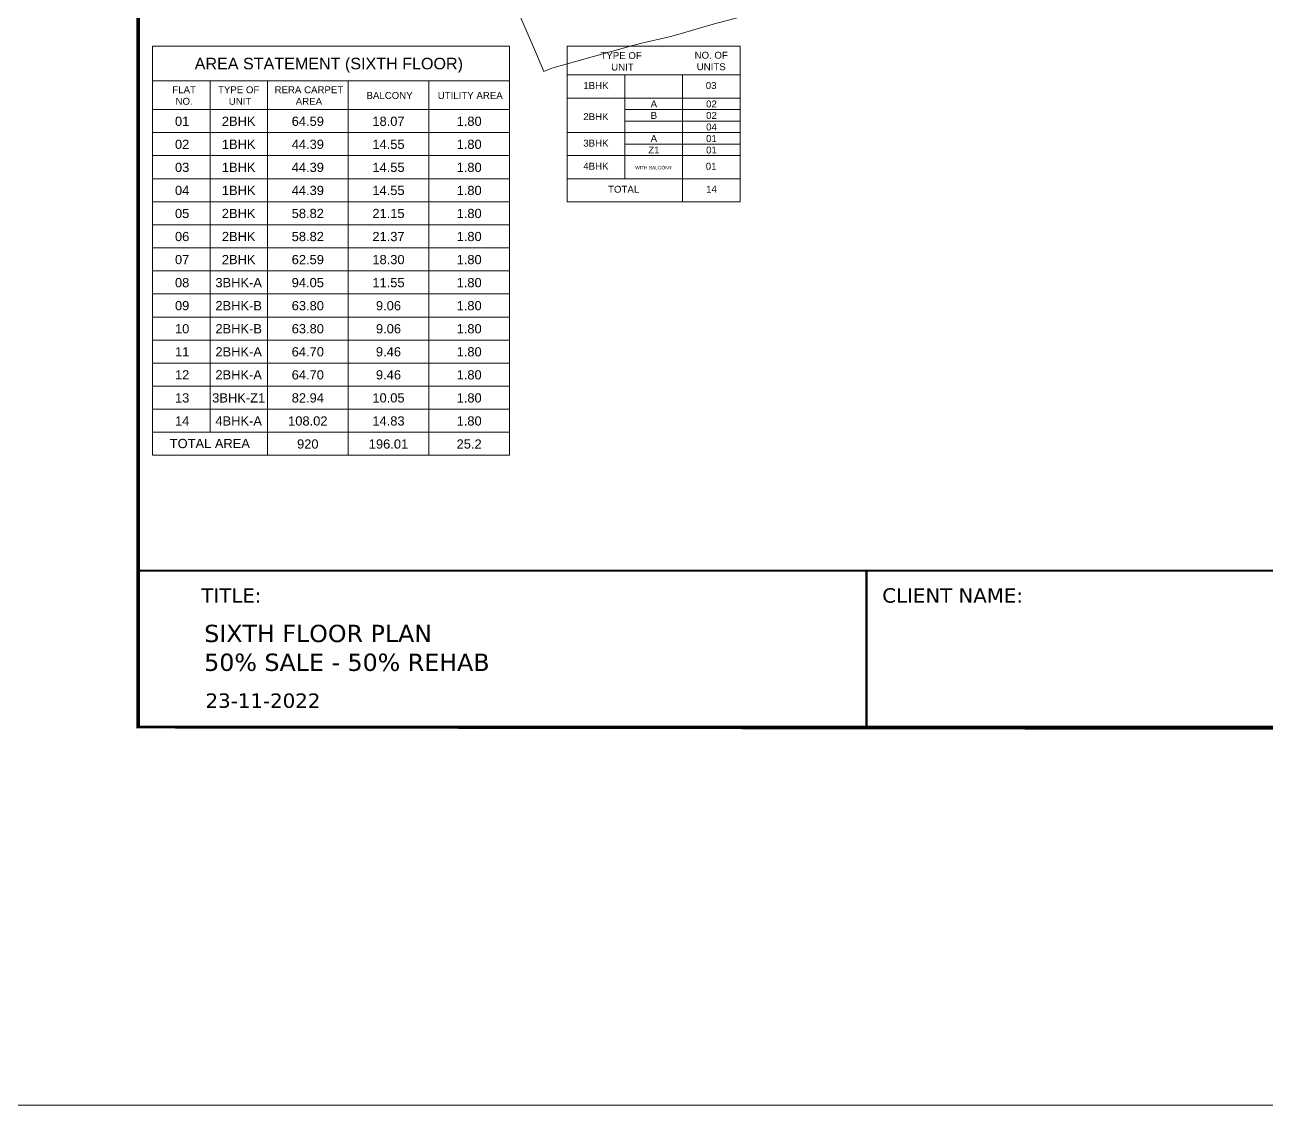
# Model space of a CAD drawing. Header units: inches. Extents: x 27644242 to 29761523, y -859349 to 216979.
# Drawn here: x 29013283 to 29067144, y -859349 to -812486 of the extents above; entities that cross this region are included whole.
import ezdxf

# ---------------------------------------------------------------- set-up
doc = ezdxf.new("R2010")
doc.units = ezdxf.units.IN
doc.header["$MEASUREMENT"] = 0
doc.layers.get('Defpoints').update_dxf_attribs({"color": 8})
for name, color, linetype, lineweight in [('ATA_FORMAT', 7, 'Continuous', 50), ('RVA Site Boundary', 17, 'Continuous', 15), ('WALL', 7, 'Continuous', 20)]:
    doc.layers.add(name, color=color, linetype=linetype, lineweight=lineweight)
doc.layers.add('ATA_FORMAT TEXT', color=7, linetype='Continuous')
doc.layers.add('text', color=7, linetype='Continuous')
doc.styles.add('AMITS', font='arial.ttf')
doc.styles.get("Standard").update_dxf_attribs({"font": 'swiss.ttf'})

msp = doc.modelspace()

# ---------------------------------------------------------------- linework, layer by layer
at = {"layer": 'ATA_FORMAT'}
for p, q in [((29126788.63103517, -836167.9490732626), (29018201.91444956, -836159.7254555142)), ((29049806.60724817, -836159.765936627, -1.917575e-09), (29049806.26984011, -842988.9175043395, -1.917575e-09))]:
    msp.add_line(p, q, dxfattribs=at)
at = {"layer": 'Defpoints', "linetype": 'Continuous', "const_width": 154.4264220221692}
msp.add_lwpolyline([(29126788.63103708, -768738.9174936479), (29126788.63103517, -842988.9174936181), (29018201.91444956, -842988.9174913084), (29018201.91445147, -768738.9174913457)], close=True, dxfattribs=at)
at = {"layer": 'RVA Site Boundary', "ltscale": 500}
msp.add_lwpolyline([(29070926.88673306, -806558.0790860711), (29062954.88625605, -807283.7379662157), (29062672.0128856, -807343.770176678), (29062073.53557714, -807485.6444542943), (29043155.03225354, -812462.8526707019), (29041515.17908994, -812928.4490744602), (29041240.0281545, -813005.9562424503), (29040114.06174079, -813267.9137500396), (29039759.27871, -813349.5537597935), (29036145.90909832, -814365.1071168443), (29035804.52653361, -814512.9757885225), (29035449.61372738, -813690.9911105093), (29030513.30564168, -802258.4094998654), (29023062.88894054, -785163.4433705648), (29018811.64904003, -775553.6743643839), (29026628.91449986, -775451.0617905495), (29043246.83557211, -775286.3204930784), (29049817.31962652, -775345.4979163029), (29057284.08587065, -775323.4775452267), (29071606.37304736, -775328.7760536682)], dxfattribs=at)
at = {"layer": 'WALL', "ltscale": 500}
for p, q in [((29018817.65089858, -813410.3616920873), (29018817.65089858, -831160.0431192609)), ((29018817.65089858, -813410.3616920873), (29034317.65089858, -813410.3616920873)), ((29034317.65089858, -813410.3616920873), (29034317.65089858, -831160.0431192609)), ((29036817.65089905, -813410.3616920873), (29036817.65089905, -820160.3616920873)), ((29036817.65089905, -813410.3616920873), (29044317.65089905, -813410.3616920873)), ((29044317.65089905, -813410.3616920873), (29044317.65089905, -820160.3616920873)), ((29018817.65089858, -814910.0431192609), (29034317.65089858, -814910.0431192609)), ((29021317.65089858, -814910.0431192609), (29021317.65089858, -830160.0431192609)), ((29023817.65089858, -814910.0431192609), (29023817.65089858, -831160.0431192609)), ((29027317.65089858, -814910.0431192609), (29027317.65089858, -831160.0431192609)), ((29030817.65089858, -814910.0431192609), (29030817.65089858, -831160.0431192609)), ((29036817.65089905, -814660.3616920873), (29044317.65089905, -814660.3616920873)), ((29039317.65089905, -814660.3616920873), (29039317.65089905, -819160.3616920873)), ((29041817.65089905, -814660.3616920873), (29041817.65089905, -820160.3616920873)), ((29036817.65089905, -815660.3616920873), (29044317.65089905, -815660.3616920873)), ((29018817.65089858, -816160.0431192609), (29034317.65089858, -816160.0431192609)), ((29039317.65089905, -816160.3616920873), (29044317.65089905, -816160.3616920873)), ((29039317.65089905, -816660.3616920873), (29044317.65089905, -816660.3616920873)), ((29018817.65089858, -817160.0431192609), (29034317.65089858, -817160.0431192609)), ((29036817.65089905, -817160.3616920873), (29044317.65089905, -817160.3616920873)), ((29039317.65089905, -817660.3616920873), (29044317.65089905, -817660.3616920873)), ((29018817.65089858, -818160.0431192609), (29034317.65089858, -818160.0431192609)), ((29036817.65089905, -818160.3616920873), (29044317.65089905, -818160.3616920873)), ((29018817.65089858, -819160.0431192609), (29034317.65089858, -819160.0431192609)), ((29036817.65089905, -819160.3616920873), (29044317.65089905, -819160.3616920873)), ((29018817.65089858, -820160.0431192609), (29034317.65089858, -820160.0431192609)), ((29036817.65089905, -820160.3616920873), (29044317.65089905, -820160.3616920873)), ((29018817.65089858, -821160.0431192609), (29034317.65089858, -821160.0431192609)), ((29018817.65089858, -822160.0431192609), (29034317.65089858, -822160.0431192609)), ((29018817.65089858, -823160.0431192609), (29034317.65089858, -823160.0431192609)), ((29018817.65089858, -824160.0431192609), (29034317.65089858, -824160.0431192609)), ((29018817.65089858, -825160.0431192609), (29034317.65089858, -825160.0431192609)), ((29018817.65089858, -826160.0431192609), (29034317.65089858, -826160.0431192609)), ((29018817.65089858, -827160.0431192609), (29034317.65089858, -827160.0431192609)), ((29018817.65089858, -828160.0431192609), (29034317.65089858, -828160.0431192609)), ((29018817.65089858, -829160.0431192609), (29034317.65089858, -829160.0431192609)), ((29018817.65089858, -830160.0431192609), (29034317.65089858, -830160.0431192609)), ((29018817.65089858, -831160.0431192609), (29034317.65089858, -831160.0431192609))]:
    msp.add_line(p, q, dxfattribs=at)
msp.add_lwpolyline([(28816972.73950334, -204044.4942680084), (29301171.47546516, -204044.4942680084), (29301171.47546516, -859349.0793201763), (28816972.73950334, -859349.0793201763)], close=True, dxfattribs=at)

# ---------------------------------------------------------------- texts
at = {"layer": 'ATA_FORMAT TEXT', "ltscale": 10, "attachment_point": 1, "rotation": 359.99716919179184}
for s, width, insert, char_height in [('{\\fVerdana|b0|i0|c0|p34;TITLE:}', 43.03389641996762, (29020941.62433802, -836924.9773152461, -1.917575e-09), 625), ('{\\fVerdana|b0|i0|c0|p34;CLIENT NAME:}', 9651.650664459914, (29050485.84323488, -836925.0185970059, -1.917575e-09), 625), ('{\\fVerdana|b0|i0|c0|p34;SIXTH FLOOR PLAN\\P50% SALE - 50% REHAB}', 22530.57236035541, (29021066.62433802, -838511.058037213, -1.917575e-09), 750), ('{\\fVerdana|b0|i0|c0|p34;23-11-2022}', 25.6002801094013, (29021124.67486559, -841488.983398444, -1.917575e-09), 625)]:
    msp.add_mtext_dynamic_manual_height_columns(s, width=width, gutter_width=9.687955009770244, heights=[0], dxfattribs=dict(at, insert=insert, char_height=char_height))
at = {"layer": 'text', "ltscale": 100, "attachment_point": 1, "style": 'AMITS'}
for s, insert, char_height, width in [('\\pxqc;TYPE OF\\P\\pt2; UNIT', (29036967.24733529, -813667.2518171144), 300, 4374.280071698129), ('\\pxqc;NO. OF UNITS', (29042099.36345051, -813653.7902827952), 300, 1930.349796574563), ('AREA STATEMENT (SIXTH FLOOR)', (29020653.24024845, -813916.0156497547), 500, 15316.49951249361), ('\\pxqc;FLAT \\PNO.', (29019228.5941794, -815153.4717099689), 300, 1930.349796574563), ('\\pxqc;TYPE OF\\P\\pt2; UNIT', (29021467.24733482, -815153.4717099689), 300, 2189.063659064472), ('\\pxqc;RERA CARPET \\PAREA', (29023982.63209973, -815153.4717099689), 300, 3252.524869401008), ('\\pxqc;BALCONY', (29027482.63209973, -815400.6170664055), 300, 3252.524869401008), ('\\pxqc;UTILITY AREA', (29030982.63209973, -815400.6170664055), 300, 3252.524869401008), ('\\pxqc;1BHK', (29036658.56056339, -814969.0975478259), 300, 2805.349526595324), ('\\pxqc;03', (29041658.56056339, -814969.0975478259), 300, 2805.349526595324), ('\\pxqc;A', (29037923.94478835, -815767.1745332053), 300, 5305.349526595324), ('\\pxqc;02', (29040423.94478835, -815767.1745332053), 300, 5305.349526595324), ('\\pxqc;01', (29019143.17579802, -816468.7789749996), 400, 1930.349796574563), ('\\pxqc;2BHK', (29021158.56056292, -816468.7789749996), 400, 2805.349526595324), ('\\pxqc;64.59', (29024158.56056292, -816468.7789749996), 400, 2805.349526595324), ('\\pxqc;18.07', (29027658.56056292, -816468.7789749996), 400, 2805.349526595324), ('\\pxqc;1.80', (29031158.56056292, -816468.7789749996), 400, 2805.349526595324), ('\\pxqc;2BHK', (29036658.56056339, -816321.0206704375), 300, 2805.349526595324), ('\\pxqc;B', (29037923.94478835, -816267.1745332053), 300, 5305.349526595324), ('\\pxqc;02', (29040423.94478835, -816267.1745332053), 300, 5305.349526595324), ('\\pxqc;04', (29040423.94478835, -816767.1745332053), 300, 5305.349526595324), ('\\pxqc;02', (29019143.17579802, -817468.7789749996), 400, 1930.349796574563), ('\\pxqc;1BHK', (29021158.56056292, -817468.7789749996), 400, 2805.349526595324), ('\\pxqc;44.39', (29024158.56056292, -817468.7789749996), 400, 2805.349526595324), ('\\pxqc;14.55', (29027658.56056292, -817468.7789749996), 400, 2805.349526595324), ('\\pxqc;1.80', (29031158.56056292, -817468.7789749996), 400, 2805.349526595324), ('\\pxqc;3BHK', (29036658.56056339, -817469.0975478259), 300, 2805.349526595324), ('\\pxqc;A', (29037923.94478835, -817267.1745332053), 300, 5305.349526595324), ('\\pxqc;01', (29040423.94478835, -817267.1745332053), 300, 5305.349526595324), ('\\pxqc;Z1', (29037923.94478835, -817767.1745332053), 300, 5305.349526595324), ('\\pxqc;01', (29040423.94478835, -817767.1745332053), 300, 5305.349526595324), ('\\pxqc;03', (29019143.17579802, -818468.7789749996), 400, 1930.349796574563), ('\\pxqc;1BHK', (29021158.56056292, -818468.7789749996), 400, 2805.349526595324), ('\\pxqc;44.39', (29024158.56056292, -818468.7789749996), 400, 2805.349526595324), ('\\pxqc;14.55', (29027658.56056292, -818468.7789749996), 400, 2805.349526595324), ('\\pxqc;1.80', (29031158.56056292, -818468.7789749996), 400, 2805.349526595324), ('\\pxqc;4BHK', (29036658.56056339, -818469.0975478259), 300, 2805.349526595324), ('\\pxqc;WITH BALCONY', (29039158.56056339, -818603.7128909063), 150, 2805.349526595324), ('\\pxqc;01', (29041658.56056339, -818469.0975478259), 300, 2805.349526595324), ('\\pxqc;04', (29019143.17579802, -819468.7789749996), 400, 1930.349796574563), ('\\pxqc;1BHK', (29021158.56056292, -819468.7789749996), 400, 2805.349526595324), ('\\pxqc;44.39', (29024158.56056292, -819468.7789749996), 400, 2805.349526595324), ('\\pxqc;14.55', (29027658.56056292, -819468.7789749996), 400, 2805.349526595324), ('\\pxqc;1.80', (29031158.56056292, -819468.7789749996), 400, 2805.349526595324), ('\\pxqc;TOTAL', (29037861.68519218, -819469.0975478259), 300, 2805.349526595324), ('\\pxqc;{\\C1;14}', (29040423.94478835, -819469.0975478259), 300, 5305.349526595324), ('\\pxqc;05', (29019143.17579802, -820468.7789749996), 400, 1930.349796574563), ('\\pxqc;2BHK', (29021158.56056292, -820468.7789749996), 400, 2805.349526595324), ('\\pxqc;58.82', (29024158.56056292, -820468.7789749996), 400, 2805.349526595324), ('\\pxqc;21.15', (29027658.56056292, -820468.7789749996), 400, 2805.349526595324), ('\\pxqc;1.80', (29031158.56056292, -820468.7789749996), 400, 2805.349526595324), ('\\pxqc;06', (29019143.17579802, -821468.7789749996), 400, 1930.349796574563), ('\\pxqc;2BHK', (29021158.56056292, -821468.7789749996), 400, 2805.349526595324), ('\\pxqc;58.82', (29024158.56056292, -821468.7789749996), 400, 2805.349526595324), ('\\pxqc;21.37', (29027658.56056292, -821468.7789749996), 400, 2805.349526595324), ('\\pxqc;1.80', (29031158.56056292, -821468.7789749996), 400, 2805.349526595324), ('\\pxqc;07', (29019143.17579802, -822468.7789749996), 400, 1930.349796574563), ('\\pxqc;2BHK', (29021158.56056292, -822468.7789749996), 400, 2805.349526595324), ('\\pxqc;62.59', (29024158.56056292, -822468.7789749996), 400, 2805.349526595324), ('\\pxqc;18.30', (29027658.56056292, -822468.7789749996), 400, 2805.349526595324), ('\\pxqc;1.80', (29031158.56056292, -822468.7789749996), 400, 2805.349526595324), ('\\pxqc;08', (29019143.17579802, -823468.7789749996), 400, 1930.349796574563), ('\\pxqc;3BHK-A', (29021158.56056292, -823468.7789749996), 400, 2805.349526595324), ('\\pxqc;94.05', (29024158.56056292, -823468.7789749996), 400, 2805.349526595324), ('\\pxqc;11.55', (29027658.56056292, -823468.7789749996), 400, 2805.349526595324), ('\\pxqc;1.80', (29031158.56056292, -823468.7789749996), 400, 2805.349526595324), ('\\pxqc;09', (29019143.17579802, -824468.7789749996), 400, 1930.349796574563), ('\\pxqc;2BHK-B', (29021158.56056292, -824468.7789749996), 400, 2805.349526595324), ('\\pxqc;63.80', (29024158.56056292, -824468.7789749996), 400, 2805.349526595324), ('\\pxqc;9.06', (29027658.56056292, -824468.7789749996), 400, 2805.349526595324), ('\\pxqc;1.80', (29031158.56056292, -824468.7789749996), 400, 2805.349526595324), ('\\pxqc;10', (29019143.17579802, -825468.7789749996), 400, 1930.349796574563), ('\\pxqc;2BHK-B', (29021158.56056292, -825468.7789749996), 400, 2805.349526595324), ('\\pxqc;63.80', (29024158.56056292, -825468.7789749996), 400, 2805.349526595324), ('\\pxqc;9.06', (29027658.56056292, -825468.7789749996), 400, 2805.349526595324), ('\\pxqc;1.80', (29031158.56056292, -825468.7789749996), 400, 2805.349526595324), ('\\pxqc;11', (29019143.17579802, -826468.7789749996), 400, 1930.349796574563), ('\\pxqc;2BHK-A', (29021158.56056292, -826468.7789749996), 400, 2805.349526595324), ('\\pxqc;64.70', (29024158.56056292, -826468.7789749996), 400, 2805.349526595324), ('\\pxqc;9.46', (29027658.56056292, -826468.7789749996), 400, 2805.349526595324), ('\\pxqc;1.80', (29031158.56056292, -826468.7789749996), 400, 2805.349526595324), ('\\pxqc;12', (29019143.17579802, -827468.7789749996), 400, 1930.349796574563), ('\\pxqc;2BHK-A', (29021158.56056292, -827468.7789749996), 400, 2805.349526595324), ('\\pxqc;64.70', (29024158.56056292, -827468.7789749996), 400, 2805.349526595324), ('\\pxqc;9.46', (29027658.56056292, -827468.7789749996), 400, 2805.349526595324), ('\\pxqc;1.80', (29031158.56056292, -827468.7789749996), 400, 2805.349526595324), ('\\pxqc;13', (29019143.17579802, -828468.7789749996), 400, 1930.349796574563), ('\\pxqc;3BHK-Z1', (29021158.56056292, -828468.7789749996), 400, 2805.349526595324), ('\\pxqc;82.94', (29024158.56056292, -828468.7789749996), 400, 2805.349526595324), ('\\pxqc;10.05', (29027658.56056292, -828468.7789749996), 400, 2805.349526595324), ('\\pxqc;1.80', (29031158.56056292, -828468.7789749996), 400, 2805.349526595324), ('\\pxqc;14', (29019143.17579802, -829468.7789749996), 400, 1930.349796574563), ('\\pxqc;4BHK-A', (29021158.56056292, -829468.7789749996), 400, 2805.349526595324), ('\\pxqc;108.02', (29024158.56056292, -829468.7789749996), 400, 2805.349526595324), ('\\pxqc;14.83', (29027658.56056292, -829468.7789749996), 400, 2805.349526595324), ('\\pxqc;1.80', (29031158.56056292, -829468.7789749996), 400, 2805.349526595324), ('\\pxqc;TOTAL AREA', (29018335.48373953, -830447.2405201067), 400, 5949.963940951973), ('\\pxqc;920', (29024158.56056292, -830468.7789749996), 400, 2805.349526595324), ('\\pxqc;196.01', (29027658.56056292, -830468.7789749996), 400, 2805.349526595324), ('\\pxqc;25.2', (29031158.56056292, -830468.7789749996), 400, 2805.349526595324)]:
    msp.add_mtext(s, dxfattribs=dict(at, insert=insert, char_height=char_height, width=width))

doc.saveas('drawing.dxf')
